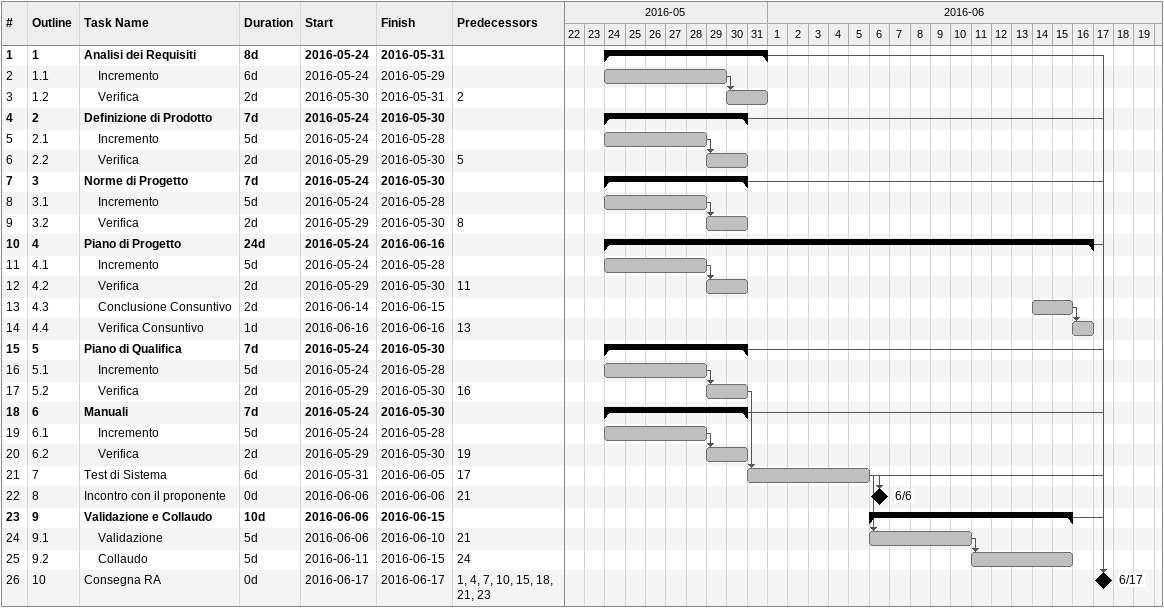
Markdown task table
| ID | WBS | Task | Duration | Start | Finish | Predecessors |
|---|---|---|---|---|---|---|
| 1 | 1 | **Analisi dei Requisiti** | 8d | 2016-05-24 | 2016-05-31 |  |
| 2 | 1.1 | Incremento | 6d | 2016-05-24 | 2016-05-29 |  |
| 3 | 1.2 | Verifica | 2d | 2016-05-30 | 2016-05-31 | 2 |
| 4 | 2 | **Definizione di Prodotto** | 7d | 2016-05-24 | 2016-05-30 |  |
| 5 | 2.1 | Incremento | 5d | 2016-05-24 | 2016-05-28 |  |
| 6 | 2.2 | Verifica | 2d | 2016-05-29 | 2016-05-30 | 5 |
| 7 | 3 | **Norme di Progetto** | 7d | 2016-05-24 | 2016-05-30 |  |
| 8 | 3.1 | Incremento | 5d | 2016-05-24 | 2016-05-28 |  |
| 9 | 3.2 | Verifica | 2d | 2016-05-29 | 2016-05-30 | 8 |
| 10 | 4 | **Piano di Progetto** | 24d | 2016-05-24 | 2016-06-16 |  |
| 11 | 4.1 | Incremento | 5d | 2016-05-24 | 2016-05-28 |  |
| 12 | 4.2 | Verifica | 2d | 2016-05-29 | 2016-05-30 | 11 |
| 13 | 4.3 | Conclusione Consuntivo | 2d | 2016-06-14 | 2016-06-15 |  |
| 14 | 4.4 | Verifica Consuntivo | 1d | 2016-06-16 | 2016-06-16 | 13 |
| 15 | 5 | **Piano di Qualifica** | 7d | 2016-05-24 | 2016-05-30 |  |
| 16 | 5.1 | Incremento | 5d | 2016-05-24 | 2016-05-28 |  |
| 17 | 5.2 | Verifica | 2d | 2016-05-29 | 2016-05-30 | 16 |
| 18 | 6 | **Manuali** | 7d | 2016-05-24 | 2016-05-30 |  |
| 19 | 6.1 | Incremento | 5d | 2016-05-24 | 2016-05-28 |  |
| 20 | 6.2 | Verifica | 2d | 2016-05-29 | 2016-05-30 | 19 |
| 21 | 7 | Test di Sistema | 6d | 2016-05-31 | 2016-06-05 | 17 |
| 22 | 8 | Incontro con il proponente | 0d | 2016-06-06 | 2016-06-06 | 21 |
| 23 | 9 | **Validazione e Collaudo** | 10d | 2016-06-06 | 2016-06-15 |  |
| 24 | 9.1 | Validazione | 5d | 2016-06-06 | 2016-06-10 | 21 |
| 25 | 9.2 | Collaudo | 5d | 2016-06-11 | 2016-06-15 | 24 |
| 26 | 10 | Consegna RA | 0d | 2016-06-17 | 2016-06-17 | 1, 4, 7, 10, 15, 18, 21, 23 |
